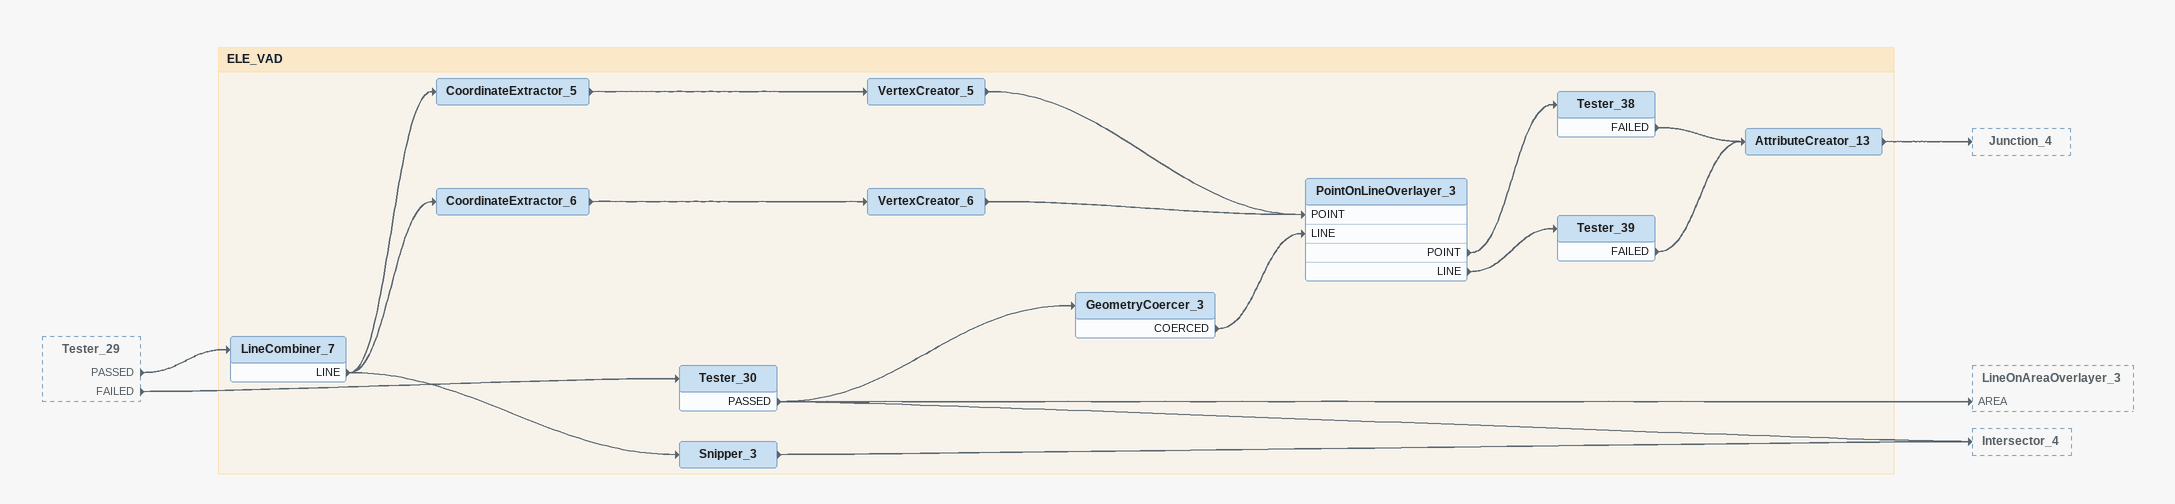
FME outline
Tester_29 [outside]
    PASSED -> LineCombiner_7
    FAILED -> Tester_30

Bookmark: ELE_VAD
LineCombiner_7
    LINE -> Snipper_3
    LINE -> CoordinateExtractor_5
    LINE -> CoordinateExtractor_6
CoordinateExtractor_5
    -> VertexCreator_5
VertexCreator_5
    -> PointOnLineOverlayer_3 [POINT]
CoordinateExtractor_6
    -> VertexCreator_6
VertexCreator_6
    -> PointOnLineOverlayer_3 [POINT]
Snipper_3
    -> Intersector_4
Tester_30
    PASSED -> LineOnAreaOverlayer_3 [AREA]
    PASSED -> Intersector_4
    PASSED -> GeometryCoercer_3
GeometryCoercer_3
    COERCED -> PointOnLineOverlayer_3 [LINE]
PointOnLineOverlayer_3
    POINT -> Tester_38
    LINE -> Tester_39
Tester_38
    FAILED -> AttributeCreator_13
Tester_39
    FAILED -> AttributeCreator_13
AttributeCreator_13
    -> Junction_4
